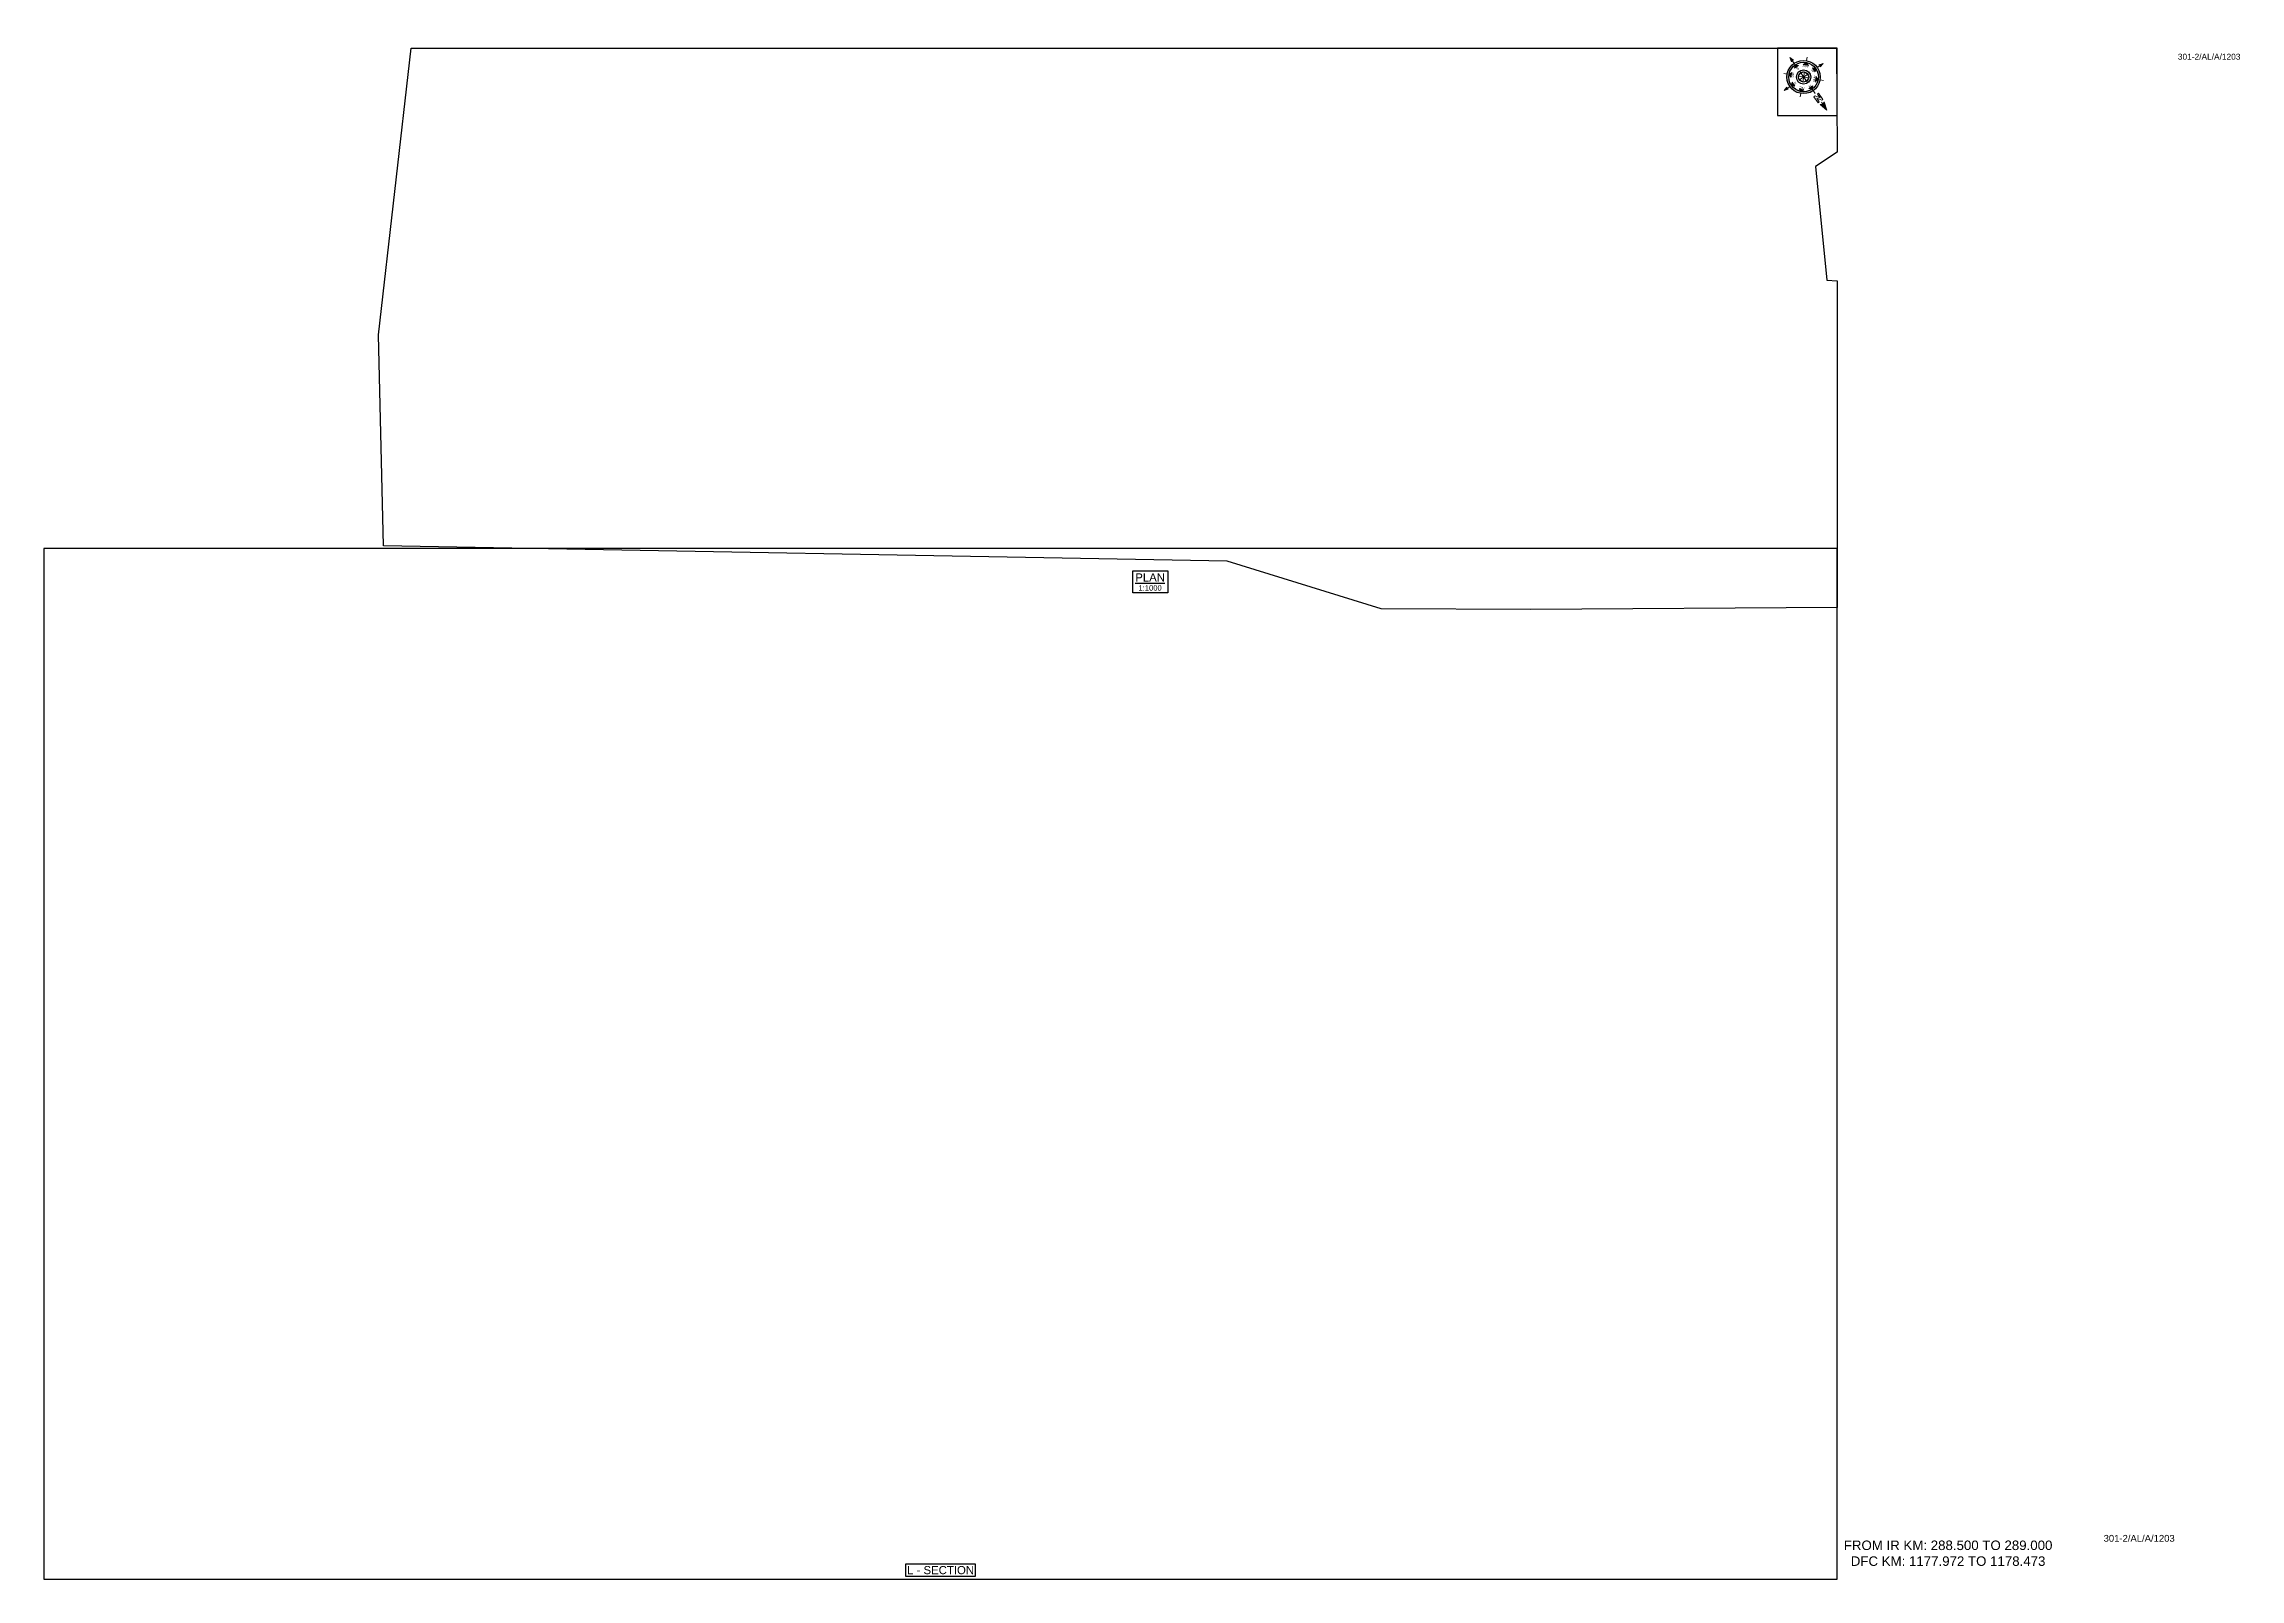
# Paper-space layout '1203' of a CAD drawing. Header units: metres. Extents: x 15 to 824, y 15 to 581.
import ezdxf
from ezdxf.enums import TextEntityAlignment as Align

# ---------------------------------------------------------------- set-up
doc = ezdxf.new("R2010")
doc.units = ezdxf.units.M
doc.header["$MEASUREMENT"] = 0
doc.layers.get('Defpoints').update_dxf_attribs({"color": 5})
doc.layers.add('title', color=7, linetype='Continuous')
doc.styles.get("Standard").update_dxf_attribs({"font": 'arial.ttf'})
doc.styles.add('Style-Arial', font='arial.ttf')

# ---------------------------------------------------------------- blocks, each defined once
blk = doc.blocks.new('N')
for points in [[(0, 8.41), (-0.49, 6.68), (0, 6.93)], [(0.49, 6.68), (0, 6.93), (0, 8.41)], [(-4.93, 0), (-4.07, 0.25), (-4.19, 0)], [(-4.07, -0.25), (-4.19, 0), (-4.93, 0)], [(-3.08, 0), (-2.59, 0.49), (-2.59, -0.49)], [(-2.18, 2.18), (-1.48, 2.18), (-2.18, 1.48)], [(0, 3.08), (0.49, 2.59), (-0.49, 2.59)], [(2.18, 2.18), (2.18, 1.48), (1.48, 2.18)], [(3.08, 0), (2.59, -0.49), (2.59, 0.49)], [(4.07, 0.25), (4.19, 0), (4.93, 0)], [(4.93, 0), (4.07, -0.25), (4.19, 0)], [(-2.18, -2.18), (-2.18, -1.48), (-1.48, -2.18)], [(0, -3.08), (-0.49, -2.59), (0.49, -2.59)], [(0, -4.93), (-0.25, -4.07), (0, -4.19)], [(0.25, -4.07), (0, -4.19), (0, -4.93)], [(2.18, -2.18), (1.48, -2.18), (2.18, -1.48)]]:
    blk.add_hatch(color=7).paths.add_polyline_path(points, flags=0)
h = blk.add_hatch(color=7)
h.paths.add_polyline_path([(0, -3.08), (0, -3.46, 1), (0, 3.46), (0, 3.08, -1)])
h.paths.add_polyline_path([(0, 1.05), (0, 1.48, 1), (0, -1.48), (0, -1.05, -1)])
at = {"color": 7, "linetype": 'ByBlock', "lineweight": 13}
for p, q in [((-0.61, 4.57), (-0.61, 6.12)), ((-0.61, 6.12), (-0.3, 6.12)), ((-0.3, 6.12), (0.32, 5.19)), ((0.32, 4.57), (-0.3, 5.5)), ((-0.3, 5.5), (-0.3, 4.57)), ((0.32, 5.19), (0.32, 6.12)), ((0.32, 6.12), (0.64, 6.12)), ((0.64, 6.12), (0.64, 4.57))]:
    blk.add_line(p, q, dxfattribs=at)
at = {"color": 7, "lineweight": 13}
for p, q in [((0, 6.41), (0, 7.28)), ((-3.46, 0), (-4.19, 0)), ((-2.45, 2.45), (-2.97, 2.97)), ((1.05, 0), (-1.05, 0)), ((-1.05, 0), (1.05, 0)), ((-0.74, 0.74), (0.74, -0.74)), ((0.74, 0.74), (-0.74, -0.74)), ((0.74, -0.74), (-0.74, 0.74)), ((-0.74, -0.74), (0.74, 0.74)), ((0, 3.46), (0, 4.19)), ((0, 3.46), (0, 3.08)), ((0, 1.05), (0, 1.48)), ((0, 1.05), (0, -1.05)), ((0, -1.05), (0, 1.05)), ((2.45, 2.45), (2.97, 2.97)), ((3.46, 0), (4.19, 0)), ((-2.45, -2.45), (-2.97, -2.97)), ((0, -1.05), (0, -1.48)), ((0, -3.46), (0, -3.08)), ((0, -3.46), (0, -4.19)), ((2.45, -2.45), (2.97, -2.97))]:
    blk.add_line(p, q, dxfattribs=at)
for points in [[(0, 8.41), (-0.49, 6.68), (0, 6.93), (0, 6.93)], [(0.49, 6.68), (0, 6.93), (0, 8.41), (0, 8.41)], [(-4.93, 0), (-4.07, 0.25), (-4.19, 0), (-4.19, 0)], [(-4.07, -0.25), (-4.19, 0), (-4.93, 0), (-4.93, 0)], [(-3.08, 0), (-2.59, 0.49), (-2.59, -0.49), (-2.59, -0.49)], [(-2.18, 2.18), (-1.48, 2.18), (-2.18, 1.48), (-2.18, 1.48)], [(0, 3.08), (0.49, 2.59), (-0.49, 2.59), (-0.49, 2.59)], [(2.18, 2.18), (2.18, 1.48), (1.48, 2.18), (1.48, 2.18)], [(3.08, 0), (2.59, -0.49), (2.59, 0.49), (2.59, 0.49)], [(4.07, 0.25), (4.19, 0), (4.93, 0), (4.93, 0)], [(4.93, 0), (4.07, -0.25), (4.19, 0), (4.19, 0)], [(-2.18, -2.18), (-2.18, -1.48), (-1.48, -2.18), (-1.48, -2.18)], [(0, -3.08), (-0.49, -2.59), (0.49, -2.59), (0.49, -2.59)], [(0, -4.93), (-0.25, -4.07), (0, -4.19), (0, -4.19)], [(0.25, -4.07), (0, -4.19), (0, -4.93), (0, -4.93)], [(2.18, -2.18), (1.48, -2.18), (2.18, -1.48), (2.18, -1.48)]]:
    blk.add_lwpolyline(points, close=True, dxfattribs=at)
at = {"color": 7, "linetype": 'ByBlock', "lineweight": 13}
for points in [[(-0.3, 4.57), (-0.61, 4.57)], [(0.32, 4.57), (0.64, 4.57)]]:
    blk.add_lwpolyline(points, dxfattribs=at)
at = {"color": 7}
for radius in [3.46, 3.08, 1.48, 1.05]:
    blk.add_circle((0, 0), radius, dxfattribs=at)
for s, rotation, p in [('W', 90, (-2.1, 0)), ('NW', 45, (-1.48, 1.48)), ('NE', 315, (1.48, 1.48)), ('E', 270, (1.97, 0)), ('SW', 135, (-1.48, -1.48)), ('SE', 225, (1.48, -1.48))]:
    blk.add_text(s, height=0.6, rotation=rotation, dxfattribs=at).set_placement(p, align=Align.CENTER)
for s, p in [('N', (0, 2.1)), ('S', (0, -2.47))]:
    blk.add_text(s, height=0.6, dxfattribs=at).set_placement(p, align=Align.CENTER)

psp = doc.layouts.new('1203')

# ---------------------------------------------------------------- linework, layer by layer
psp.add_lwpolyline([(332.72, 16), (332.72, 20.6), (358.25, 20.6), (358.25, 16)], close=True)
at = {"layer": 'Defpoints'}
psp.add_lwpolyline([(14.99, 15), (676, 15), (676, 394.62), (15.01, 394.62)], close=True, dxfattribs=at)
at = {"layer": 'title', "color": 7, "linetype": 'Continuous', "lineweight": -3}
psp.add_lwpolyline([(416.35, 386.46), (429.24, 386.46), (429.24, 378.31), (416.35, 378.31)], close=True, dxfattribs=at)

# ---------------------------------------------------------------- texts
at = {"style": 'Style-Arial'}
for height, p in [(2.2, (801.57, 574.76)), (2.5, (774.19, 28.76))]:
    psp.add_text('301-2/AL/A/1203', height=height, dxfattribs=at).set_placement(p)
at = {"insert": (674.74, 29.19), "char_height": 3.5, "attachment_point": 1, "style": 'Style-Arial'}
psp.add_mtext_dynamic_manual_height_columns('\\pxqc;FROM IR KM: 288.500 TO 289.000\\P{\\C1;DFC KM: 1177.972 TO 1178.473 }', width=84.2726, gutter_width=17.5, heights=[0], dxfattribs=at)
at = {"layer": 'title', "color": 7, "linetype": 'Continuous', "lineweight": -3, "style": 'Style-Arial'}
for s, height, p in [('%%UPLAN', 3, (422.74, 384.02)), ('1:1000', 2, (422.74, 380.16))]:
    psp.add_text(s, height=height, dxfattribs=at).set_placement(p, align=Align.MIDDLE)
at = {"layer": 'title', "style": 'Style-Arial'}
psp.add_text('L - SECTION', height=3, rotation=0.00006, dxfattribs=at).set_placement((345.5, 18.3), align=Align.MIDDLE_CENTER)

# ---------------------------------------------------------------- viewports
at = {"layer": 'Defpoints'}
vp = psp.add_viewport(center=(345.5, 204.81), size=(661.01, 379.6222), view_center_point=(21204.99, -12049.79), view_height=379.6222, dxfattribs=at)
vp.dxf.flags = 0x10000  # cut along an outline
vp.dxf.clipping_boundary_handle = psp.add_lwpolyline([(14.99, 15), (676, 15), (676, 394.62), (15.01, 394.62)], format="xyb", close=True, dxfattribs={"invisible": 1}).dxf.handle

# ---------------------------------------------------------------- wipeouts: each hides what was drawn before it
psp.add_wipeout([(653.96, 579), (676, 579), (676, 554.19), (653.96, 554.19)])

# ---------------------------------------------------------------- next in the draw order: linework, layer by layer
psp.add_lwpolyline([(676, 579), (653.96, 579), (653.96, 554.19), (676, 554.19)], close=True)
psp.add_lwpolyline([(150.36, 579), (675.69, 579), (676, 540.75), (668, 535.46), (672.22, 493.58), (676, 493.28), (676, 446.18), (676, 372.94), (563.1, 372.18), (507.89, 372.43), (451.13, 389.98), (140.17, 395.63), (138.34, 473.46)], close=True, dxfattribs=at)

# ---------------------------------------------------------------- next in the draw order: block references
at = {"xscale": 1.771541522973351, "yscale": 1.771541522973351, "zscale": 1.771541522973351, "rotation": 215.1222936235771}
psp.add_blockref('N', (663.62, 568.39), dxfattribs=at)

# ---------------------------------------------------------------- next in the draw order: viewports
at = {"layer": 'Defpoints', "view_twist_angle": 215.12229362}
vp = psp.add_viewport(center=(407.17, 475.59), size=(537.66, 206.8185), view_center_point=(1405829.2, -3135112.73), view_height=206.8186, status=3, dxfattribs=at)
vp.dxf.flags = 0x10000  # cut along an outline
vp.dxf.clipping_boundary_handle = psp.add_lwpolyline([(150.36, 579), (675.69, 579), (676, 540.75), (668, 535.46), (672.22, 493.58), (676, 493.28), (676, 446.18), (676, 372.94), (563.1, 372.18), (507.89, 372.43), (451.13, 389.98), (140.17, 395.63), (138.34, 473.46)], format="xyb", close=True, dxfattribs={"invisible": 1}).dxf.handle

doc.saveas('drawing.dxf')
